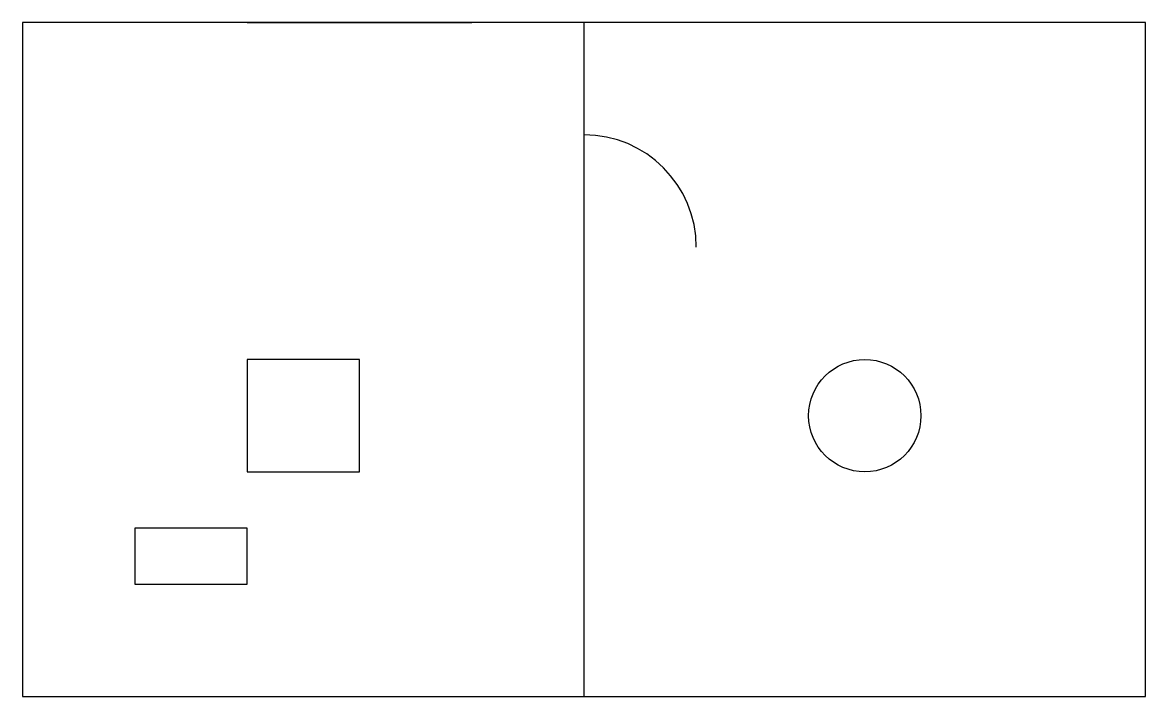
# Model space of a CAD drawing. Extents: x 0 to 20, y 0 to 12.
import ezdxf

# ---------------------------------------------------------------- set-up
doc = ezdxf.new("R2010")
doc.units = 0
for name, color, linetype in [('A-COLUMN', 4, 'CONTINUOUS'), ('A-DOOR', 2, 'CONTINUOUS'), ('A-FURN', 6, 'CONTINUOUS'), ('A-ROOM', 5, 'CONTINUOUS'), ('A-WALL', 1, 'CONTINUOUS'), ('A-WINDOW', 3, 'CONTINUOUS')]:
    doc.layers.add(name, color=color, linetype=linetype)

msp = doc.modelspace()

# ---------------------------------------------------------------- linework, layer by layer
at = {"layer": 'A-COLUMN'}
msp.add_lwpolyline([(4, 4), (6, 4), (6, 6), (4, 6)], close=True, dxfattribs=at)
msp.add_circle((15, 5), 1, dxfattribs=at)
at = {"layer": 'A-DOOR'}
msp.add_line((10, 8), (10, 10), dxfattribs=at)
msp.add_arc((10, 8), 2, 0, 90, dxfattribs=at)
at = {"layer": 'A-FURN'}
msp.add_lwpolyline([(2, 2), (4, 2), (4, 3), (2, 3)], close=True, dxfattribs=at)
at = {"layer": 'A-ROOM'}
msp.add_lwpolyline([(0, 0), (10, 0), (10, 12), (0, 12)], close=True, dxfattribs=at)
at = {"layer": 'A-WALL'}
msp.add_line((10, 0), (10, 8), dxfattribs=at)
msp.add_lwpolyline([(0, 0), (20, 0), (20, 12), (0, 12)], close=True, dxfattribs=at)
at = {"layer": 'A-WINDOW'}
msp.add_line((4, 12), (8, 12), dxfattribs=at)

doc.saveas('drawing.dxf')
